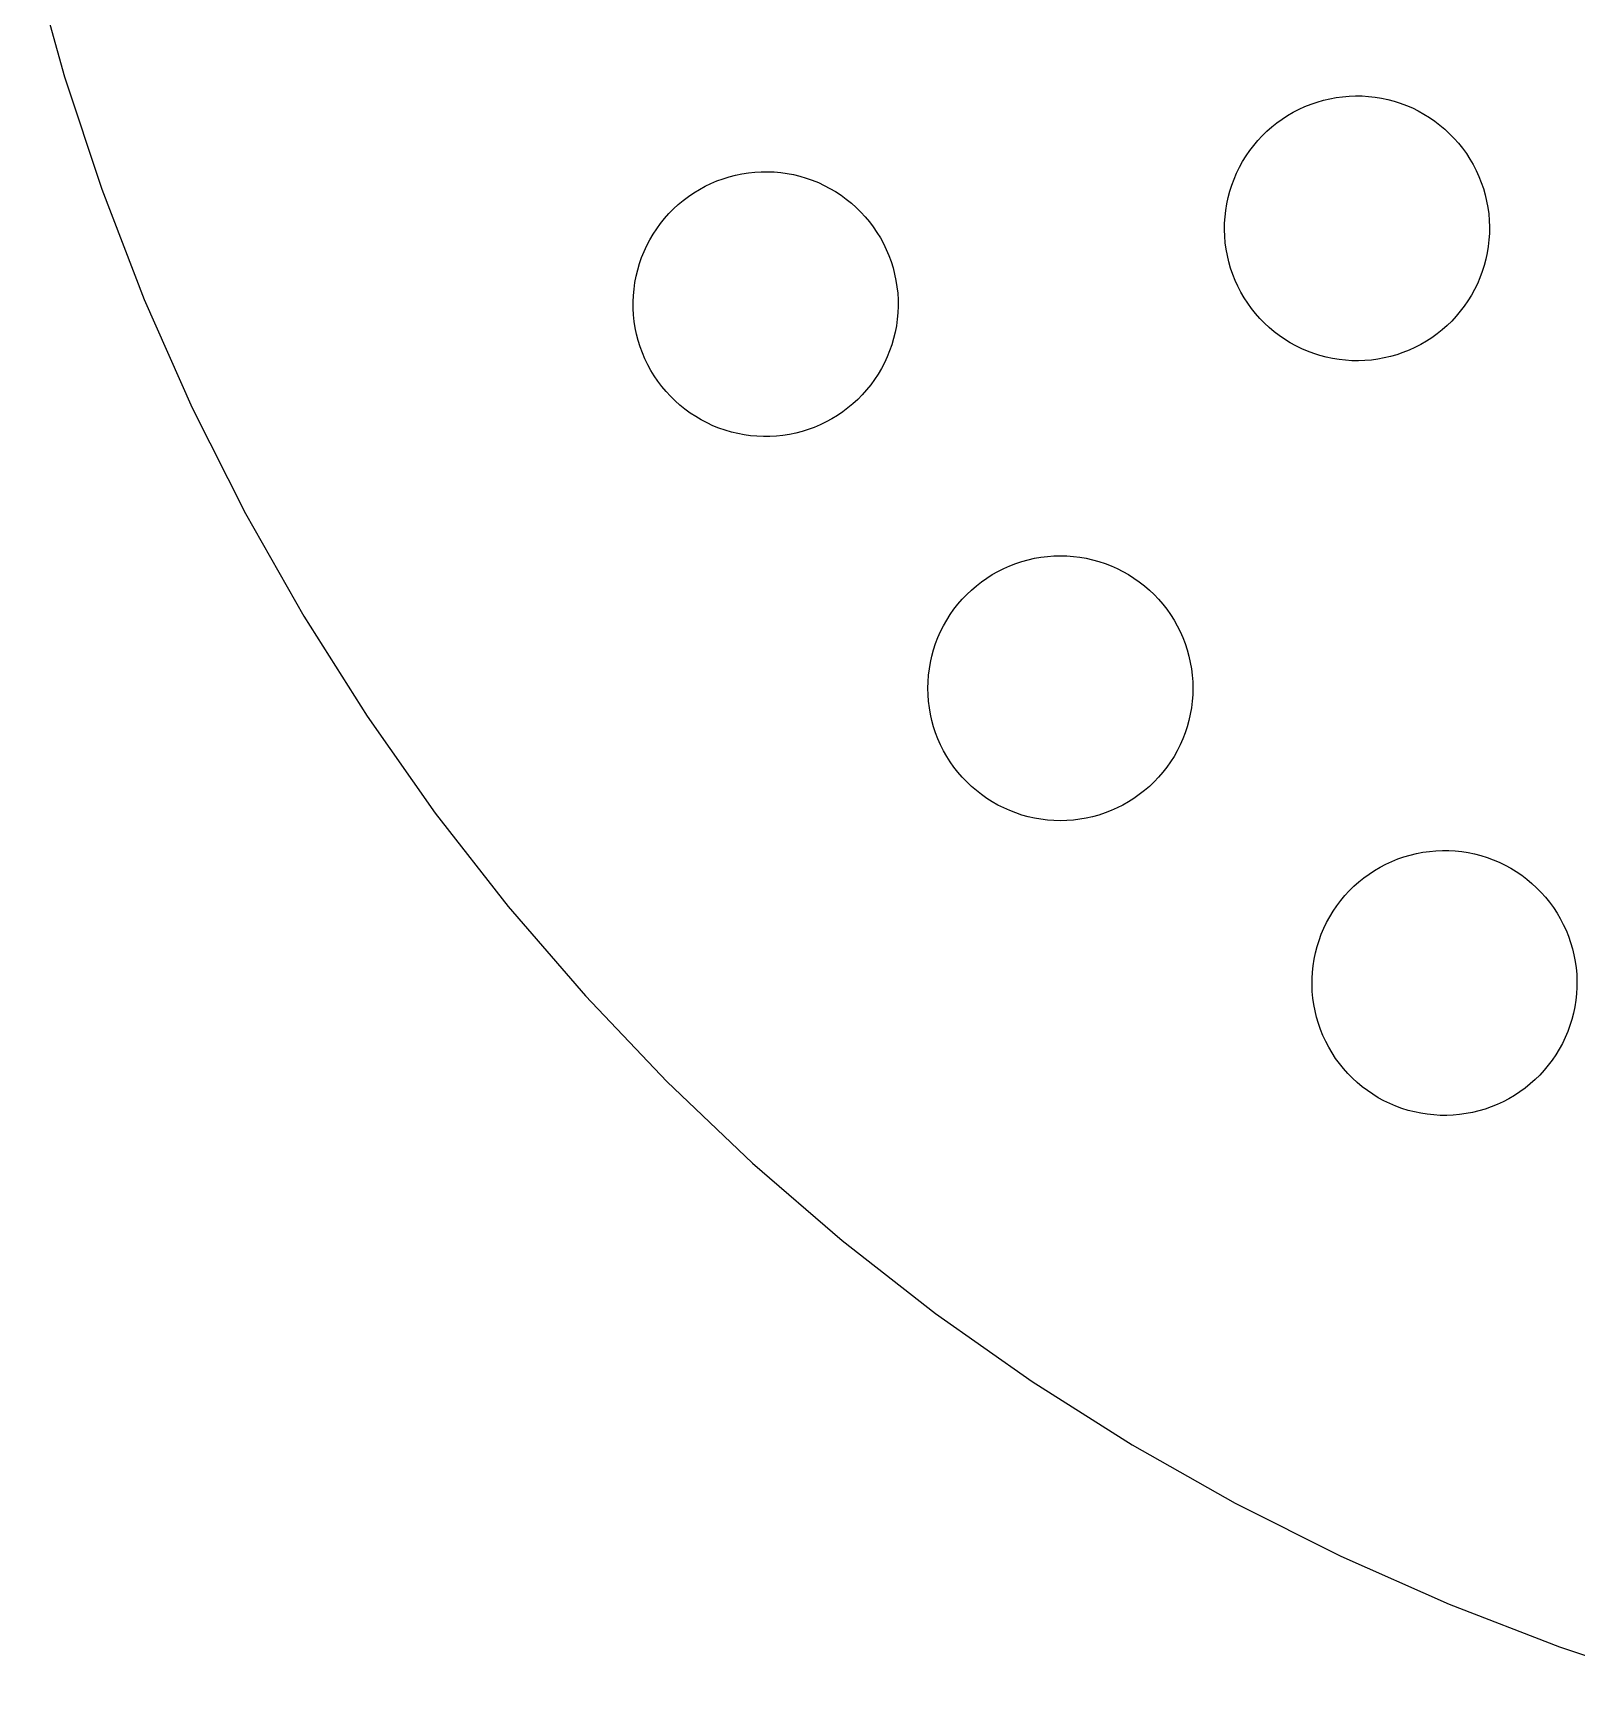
# Model space of a CAD drawing. Header units: metres. Extents: x -91 to 91, y -91 to 91.
# Drawn here: x -88.3 to -30, y -87.1 to -24.8 of the extents above; entities that cross this region are included whole.
import ezdxf

# ---------------------------------------------------------------- set-up
doc = ezdxf.new("R2010")
doc.units = ezdxf.units.M

msp = doc.modelspace()

# ---------------------------------------------------------------- linework, layer by layer
for p, q in [((-88.2728, -22.1112), (-87.0816, -26.4159)), ((-87.0816, -26.4159), (-85.6805, -30.657)), ((-40.0379, -27.4503), (-39.8057, -27.3708)), ((-39.8057, -27.3708), (-39.5699, -27.3028)), ((-39.5699, -27.3028), (-39.3311, -27.2464)), ((-39.3311, -27.2464), (-39.0898, -27.2018)), ((-39.0898, -27.2018), (-38.8465, -27.1691)), ((-38.8465, -27.1691), (-38.602, -27.1484)), ((-38.602, -27.1484), (-38.3568, -27.1397)), ((-38.3568, -27.1397), (-38.1114, -27.143)), ((-38.1114, -27.143), (-37.8664, -27.1584)), ((-37.8664, -27.1584), (-37.6226, -27.1858)), ((-37.6226, -27.1858), (-37.3803, -27.2251)), ((-37.3803, -27.2251), (-37.1403, -27.2763)), ((-37.1403, -27.2763), (-36.9031, -27.3391)), ((-36.9031, -27.3391), (-36.6692, -27.4136)), ((-36.6692, -27.4136), (-36.4393, -27.4994)), ((-41.3243, -28.1561), (-41.1252, -28.0126)), ((-41.1252, -28.0126), (-40.9194, -27.879)), ((-40.9194, -27.879), (-40.7072, -27.7557)), ((-40.7072, -27.7557), (-40.4892, -27.643)), ((-40.4892, -27.643), (-40.2659, -27.5411)), ((-40.2659, -27.5411), (-40.0379, -27.4503)), ((-36.4393, -27.4994), (-36.2139, -27.5964)), ((-36.2139, -27.5964), (-35.9935, -27.7043)), ((-35.9935, -27.7043), (-35.7786, -27.823)), ((-35.7786, -27.823), (-35.5699, -27.952)), ((-35.5699, -27.952), (-35.3677, -28.0911)), ((-42.0434, -28.8222), (-41.8761, -28.6426)), ((-41.8761, -28.6426), (-41.7002, -28.4715)), ((-41.7002, -28.4715), (-41.5162, -28.3091)), ((-41.5162, -28.3091), (-41.3243, -28.1561)), ((-35.3677, -28.0911), (-35.1726, -28.2399)), ((-35.1726, -28.2399), (-34.985, -28.3982)), ((-34.985, -28.3982), (-34.8055, -28.5655)), ((-34.8055, -28.5655), (-34.6343, -28.7414)), ((-42.4896, -29.407), (-42.3505, -29.2049)), ((-42.3505, -29.2049), (-42.2016, -29.0098)), ((-42.2016, -29.0098), (-42.0434, -28.8222)), ((-34.6343, -28.7414), (-34.472, -28.9254)), ((-34.472, -28.9254), (-34.3189, -29.1172)), ((-34.3189, -29.1172), (-34.1754, -29.3163)), ((-42.8452, -30.051), (-42.7373, -29.8306)), ((-42.7373, -29.8306), (-42.6186, -29.6158)), ((-42.6186, -29.6158), (-42.4896, -29.407)), ((-34.1754, -29.3163), (-34.0419, -29.5222)), ((-34.0419, -29.5222), (-33.9186, -29.7344)), ((-33.9186, -29.7344), (-33.8059, -29.9524)), ((-62.9063, -30.5524), (-62.6853, -30.4457)), ((-62.6853, -30.4457), (-62.4594, -30.3499)), ((-62.4594, -30.3499), (-62.229, -30.2653)), ((-62.229, -30.2653), (-61.9947, -30.1922)), ((-61.9947, -30.1922), (-61.7572, -30.1306)), ((-61.7572, -30.1306), (-61.5169, -30.0808)), ((-61.5169, -30.0808), (-61.2744, -30.0428)), ((-61.2744, -30.0428), (-61.0304, -30.0167)), ((-61.0304, -30.0167), (-60.7854, -30.0027)), ((-60.7854, -30.0027), (-60.54, -30.0007)), ((-60.54, -30.0007), (-60.2948, -30.0107)), ((-60.2948, -30.0107), (-60.0503, -30.0328)), ((-60.0503, -30.0328), (-59.8073, -30.0668)), ((-59.8073, -30.0668), (-59.5662, -30.1127)), ((-59.5662, -30.1127), (-59.3277, -30.1704)), ((-59.3277, -30.1704), (-59.0923, -30.2397)), ((-59.0923, -30.2397), (-58.8605, -30.3205)), ((-58.8605, -30.3205), (-58.633, -30.4125)), ((-58.633, -30.4125), (-58.4103, -30.5156)), ((-58.4103, -30.5156), (-58.1929, -30.6295)), ((-43.1025, -30.7402), (-43.028, -30.5064)), ((-43.028, -30.5064), (-42.9422, -30.2765)), ((-42.9422, -30.2765), (-42.8452, -30.051)), ((-33.8059, -29.9524), (-33.704, -30.1757)), ((-33.704, -30.1757), (-33.6131, -30.4037)), ((-33.6131, -30.4037), (-33.5336, -30.6358)), ((-85.6805, -30.657), (-84.073, -34.8242)), ((-63.9185, -31.2408), (-63.7301, -31.0836)), ((-63.7301, -31.0836), (-63.5342, -30.9358)), ((-63.5342, -30.9358), (-63.3312, -30.7977)), ((-63.3312, -30.7977), (-63.1218, -30.6699)), ((-63.1218, -30.6699), (-62.9063, -30.5524)), ((-58.1929, -30.6295), (-57.9814, -30.754)), ((-57.9814, -30.754), (-57.7763, -30.8887)), ((-57.7763, -30.8887), (-57.578, -31.0332)), ((-57.578, -31.0332), (-57.387, -31.1874)), ((-43.2165, -31.2175), (-43.1653, -30.9774)), ((-43.1653, -30.9774), (-43.1025, -30.7402)), ((-33.5336, -30.6358), (-33.4656, -30.8716)), ((-33.4656, -30.8716), (-33.4092, -31.1105)), ((-33.4092, -31.1105), (-33.3646, -31.3518)), ((-64.5885, -31.9562), (-64.4344, -31.7652)), ((-64.4344, -31.7652), (-64.2711, -31.582)), ((-64.2711, -31.582), (-64.099, -31.4071)), ((-64.099, -31.4071), (-63.9185, -31.2408)), ((-57.387, -31.1874), (-57.2038, -31.3507)), ((-57.2038, -31.3507), (-57.0289, -31.5228)), ((-57.0289, -31.5228), (-56.8626, -31.7033)), ((-56.8626, -31.7033), (-56.7053, -31.8917)), ((-43.2986, -31.9485), (-43.2832, -31.7036)), ((-43.2832, -31.7036), (-43.2558, -31.4597)), ((-43.2558, -31.4597), (-43.2165, -31.2175)), ((-33.3646, -31.3518), (-33.3319, -31.595)), ((-33.3319, -31.595), (-33.3112, -31.8396)), ((-64.9922, -32.5712), (-64.8678, -32.3596)), ((-64.8678, -32.3596), (-64.7331, -32.1545)), ((-64.7331, -32.1545), (-64.5885, -31.9562)), ((-56.7053, -31.8917), (-56.5575, -32.0876)), ((-56.5575, -32.0876), (-56.4195, -32.2905)), ((-56.4195, -32.2905), (-56.2916, -32.5)), ((-43.3019, -32.1939), (-43.2986, -31.9485)), ((-43.2932, -32.4392), (-43.3019, -32.1939)), ((-33.3059, -32.3302), (-33.3212, -32.5751)), ((-33.3112, -31.8396), (-33.3025, -32.0848)), ((-33.3025, -32.0848), (-33.3059, -32.3302)), ((-65.3013, -33.2387), (-65.2092, -33.0112)), ((-65.2092, -33.0112), (-65.1061, -32.7885)), ((-65.1061, -32.7885), (-64.9922, -32.5712)), ((-56.2916, -32.5), (-56.1742, -32.7155)), ((-56.1742, -32.7155), (-56.0675, -32.9365)), ((-56.0675, -32.9365), (-55.9717, -33.1624)), ((-43.2725, -32.6837), (-43.2932, -32.4392)), ((-43.2398, -32.9269), (-43.2725, -32.6837)), ((-43.1952, -33.1683), (-43.2398, -32.9269)), ((-33.3486, -32.819), (-33.3879, -33.0613)), ((-33.3212, -32.5751), (-33.3486, -32.819)), ((-65.4514, -33.7059), (-65.3821, -33.4705)), ((-65.3821, -33.4705), (-65.3013, -33.2387)), ((-55.9717, -33.1624), (-55.8871, -33.3928)), ((-55.8871, -33.3928), (-55.814, -33.627)), ((-55.814, -33.627), (-55.7524, -33.8646)), ((-43.1388, -33.4071), (-43.1952, -33.1683)), ((-43.0708, -33.6429), (-43.1388, -33.4071)), ((-42.9913, -33.8751), (-43.0708, -33.6429)), ((-33.502, -33.5385), (-33.5764, -33.7724)), ((-33.4391, -33.3013), (-33.502, -33.5385)), ((-33.3879, -33.0613), (-33.4391, -33.3013)), ((-65.589, -34.4286), (-65.555, -34.1855)), ((-65.555, -34.1855), (-65.5091, -33.9444)), ((-65.5091, -33.9444), (-65.4514, -33.7059)), ((-55.7524, -33.8646), (-55.7025, -34.1049)), ((-55.7025, -34.1049), (-55.6646, -34.3474)), ((-42.9005, -34.1031), (-42.9913, -33.8751)), ((-42.7986, -34.3263), (-42.9005, -34.1031)), ((-33.7592, -34.2277), (-33.8672, -34.4481)), ((-33.6622, -34.0023), (-33.7592, -34.2277)), ((-33.5764, -33.7724), (-33.6622, -34.0023)), ((-84.073, -34.8242), (-82.263, -38.9075)), ((-65.6211, -34.9182), (-65.6111, -34.673)), ((-65.6111, -34.673), (-65.589, -34.4286)), ((-55.6646, -34.3474), (-55.6385, -34.5914)), ((-55.6385, -34.5914), (-55.6245, -34.8364)), ((-55.6245, -34.8364), (-55.6224, -35.0818)), ((-42.6859, -34.5443), (-42.7986, -34.3263)), ((-42.5626, -34.7565), (-42.6859, -34.5443)), ((-42.429, -34.9624), (-42.5626, -34.7565)), ((-34.1148, -34.8717), (-34.2539, -35.0739)), ((-33.9858, -34.6629), (-34.1148, -34.8717)), ((-33.8672, -34.4481), (-33.9858, -34.6629)), ((-65.6191, -35.1636), (-65.6211, -34.9182)), ((-65.605, -35.4086), (-65.6191, -35.1636)), ((-65.579, -35.6526), (-65.605, -35.4086)), ((-55.6325, -35.327), (-55.6545, -35.5714)), ((-55.6224, -35.0818), (-55.6325, -35.327)), ((-42.2855, -35.1615), (-42.429, -34.9624)), ((-42.1324, -35.3533), (-42.2855, -35.1615)), ((-41.9701, -35.5374), (-42.1324, -35.3533)), ((-34.5611, -35.4566), (-34.7283, -35.6361)), ((-34.4028, -35.269), (-34.5611, -35.4566)), ((-34.2539, -35.0739), (-34.4028, -35.269)), ((-65.541, -35.8951), (-65.579, -35.6526)), ((-65.4911, -36.1354), (-65.541, -35.8951)), ((-65.4296, -36.3729), (-65.4911, -36.1354)), ((-55.7345, -36.0556), (-55.7921, -36.2941)), ((-55.6886, -35.8145), (-55.7345, -36.0556)), ((-55.6545, -35.5714), (-55.6886, -35.8145)), ((-41.799, -35.7133), (-41.9701, -35.5374)), ((-41.6194, -35.8805), (-41.799, -35.7133)), ((-41.4318, -36.0388), (-41.6194, -35.8805)), ((-41.2367, -36.1877), (-41.4318, -36.0388)), ((-35.2801, -36.1227), (-35.4792, -36.2662)), ((-35.0883, -35.9696), (-35.2801, -36.1227)), ((-34.9042, -35.8073), (-35.0883, -35.9696)), ((-34.7283, -35.6361), (-34.9042, -35.8073)), ((-65.3564, -36.6072), (-65.4296, -36.3729)), ((-65.2719, -36.8376), (-65.3564, -36.6072)), ((-55.9422, -36.7612), (-56.0343, -36.9887)), ((-55.8615, -36.5295), (-55.9422, -36.7612)), ((-55.7921, -36.2941), (-55.8615, -36.5295)), ((-41.0345, -36.3268), (-41.2367, -36.1877)), ((-40.8258, -36.4558), (-41.0345, -36.3268)), ((-40.611, -36.5744), (-40.8258, -36.4558)), ((-40.3906, -36.6824), (-40.611, -36.5744)), ((-40.1651, -36.7794), (-40.3906, -36.6824)), ((-36.3385, -36.7376), (-36.5665, -36.8284)), ((-36.1153, -36.6357), (-36.3385, -36.7376)), ((-35.8973, -36.523), (-36.1153, -36.6357)), ((-35.6851, -36.3997), (-35.8973, -36.523)), ((-35.4792, -36.2662), (-35.6851, -36.3997)), ((-65.1761, -37.0635), (-65.2719, -36.8376)), ((-65.0694, -37.2845), (-65.1761, -37.0635)), ((-64.9519, -37.5), (-65.0694, -37.2845)), ((-56.1374, -37.2114), (-56.2513, -37.4288)), ((-56.0343, -36.9887), (-56.1374, -37.2114)), ((-39.9352, -36.8652), (-40.1651, -36.7794)), ((-39.7014, -36.9396), (-39.9352, -36.8652)), ((-39.4641, -37.0025), (-39.7014, -36.9396)), ((-39.2241, -37.0536), (-39.4641, -37.0025)), ((-38.9819, -37.093), (-39.2241, -37.0536)), ((-38.738, -37.1203), (-38.9819, -37.093)), ((-38.4931, -37.1357), (-38.738, -37.1203)), ((-38.2477, -37.1391), (-38.4931, -37.1357)), ((-38.0024, -37.1304), (-38.2477, -37.1391)), ((-37.7579, -37.1096), (-38.0024, -37.1304)), ((-37.5146, -37.077), (-37.7579, -37.1096)), ((-37.2733, -37.0324), (-37.5146, -37.077)), ((-37.0345, -36.976), (-37.2733, -37.0324)), ((-36.7987, -36.908), (-37.0345, -36.976)), ((-36.5665, -36.8284), (-36.7987, -36.908)), ((-64.824, -37.7095), (-64.9519, -37.5)), ((-64.686, -37.9124), (-64.824, -37.7095)), ((-64.5382, -38.1083), (-64.686, -37.9124)), ((-56.5104, -37.8455), (-56.655, -38.0438)), ((-56.3758, -37.6403), (-56.5104, -37.8455)), ((-56.2513, -37.4288), (-56.3758, -37.6403)), ((-64.381, -38.2967), (-64.5382, -38.1083)), ((-64.2147, -38.4772), (-64.381, -38.2967)), ((-64.0397, -38.6493), (-64.2147, -38.4772)), ((-57.1446, -38.5929), (-57.325, -38.7592)), ((-56.9725, -38.418), (-57.1446, -38.5929)), ((-56.8091, -38.2348), (-56.9725, -38.418)), ((-56.655, -38.0438), (-56.8091, -38.2348)), ((-82.263, -38.9075), (-80.2548, -42.8971)), ((-63.8566, -38.8126), (-64.0397, -38.6493)), ((-63.6656, -38.9668), (-63.8566, -38.8126)), ((-63.4673, -39.1113), (-63.6656, -38.9668)), ((-63.2621, -39.246), (-63.4673, -39.1113)), ((-63.0506, -39.3704), (-63.2621, -39.246)), ((-57.9123, -39.2022), (-58.1218, -39.3301)), ((-57.7094, -39.0642), (-57.9123, -39.2022)), ((-57.5135, -38.9164), (-57.7094, -39.0642)), ((-57.325, -38.7592), (-57.5135, -38.9164)), ((-62.8332, -39.4844), (-63.0506, -39.3704)), ((-62.6105, -39.5875), (-62.8332, -39.4844)), ((-62.383, -39.6795), (-62.6105, -39.5875)), ((-62.1513, -39.7603), (-62.383, -39.6795)), ((-61.9159, -39.8296), (-62.1513, -39.7603)), ((-61.6773, -39.8873), (-61.9159, -39.8296)), ((-59.4864, -39.8694), (-59.7267, -39.9192)), ((-59.2488, -39.8078), (-59.4864, -39.8694)), ((-59.0146, -39.7346), (-59.2488, -39.8078)), ((-58.7842, -39.6501), (-59.0146, -39.7346)), ((-58.5582, -39.5543), (-58.7842, -39.6501)), ((-58.3372, -39.4476), (-58.5582, -39.5543)), ((-58.1218, -39.3301), (-58.3372, -39.4476)), ((-61.4362, -39.9332), (-61.6773, -39.8873)), ((-61.1932, -39.9672), (-61.4362, -39.9332)), ((-60.9488, -39.9893), (-61.1932, -39.9672)), ((-60.7036, -39.9993), (-60.9488, -39.9893)), ((-60.4582, -39.9973), (-60.7036, -39.9993)), ((-60.2132, -39.9833), (-60.4582, -39.9973)), ((-59.9691, -39.9572), (-60.2132, -39.9833)), ((-59.7267, -39.9192), (-59.9691, -39.9572)), ((-80.2548, -42.8971), (-78.0533, -46.7833)), ((-51.4109, -44.8781), (-51.1819, -44.7897)), ((-51.1819, -44.7897), (-50.9489, -44.7128)), ((-50.9489, -44.7128), (-50.7124, -44.6473)), ((-50.7124, -44.6473), (-50.4729, -44.5935)), ((-50.4729, -44.5935), (-50.2311, -44.5516)), ((-50.2311, -44.5516), (-49.9875, -44.5215)), ((-49.9875, -44.5215), (-49.7428, -44.5035)), ((-49.7428, -44.5035), (-49.4975, -44.4975)), ((-49.4975, -44.4975), (-49.2521, -44.5035)), ((-49.2521, -44.5035), (-49.0074, -44.5215)), ((-49.0074, -44.5215), (-48.7638, -44.5516)), ((-48.7638, -44.5516), (-48.522, -44.5935)), ((-48.522, -44.5935), (-48.2826, -44.6473)), ((-48.2826, -44.6473), (-48.0461, -44.7128)), ((-48.0461, -44.7128), (-47.813, -44.7897)), ((-47.813, -44.7897), (-47.584, -44.8781)), ((-52.6694, -45.6324), (-52.476, -45.4814)), ((-52.476, -45.4814), (-52.2753, -45.3401)), ((-52.2753, -45.3401), (-52.068, -45.2088)), ((-52.068, -45.2088), (-51.8544, -45.0879)), ((-51.8544, -45.0879), (-51.6352, -44.9775)), ((-51.6352, -44.9775), (-51.4109, -44.8781)), ((-47.584, -44.8781), (-47.3597, -44.9775)), ((-47.3597, -44.9775), (-47.1405, -45.0879)), ((-47.1405, -45.0879), (-46.927, -45.2088)), ((-46.927, -45.2088), (-46.7196, -45.3401)), ((-46.7196, -45.3401), (-46.519, -45.4814)), ((-46.519, -45.4814), (-46.3255, -45.6324)), ((-53.2022, -46.1397), (-53.033, -45.9619)), ((-53.033, -45.9619), (-52.8553, -45.7927)), ((-52.8553, -45.7927), (-52.6694, -45.6324)), ((-46.3255, -45.6324), (-46.1397, -45.7927)), ((-46.1397, -45.7927), (-45.9619, -45.9619)), ((-45.9619, -45.9619), (-45.7927, -46.1397)), ((-53.7861, -46.927), (-53.6548, -46.7196)), ((-53.6548, -46.7196), (-53.5135, -46.519)), ((-53.5135, -46.519), (-53.3625, -46.3255)), ((-53.3625, -46.3255), (-53.2022, -46.1397)), ((-45.7927, -46.1397), (-45.6324, -46.3255)), ((-45.6324, -46.3255), (-45.4814, -46.519)), ((-45.4814, -46.519), (-45.3401, -46.7196)), ((-45.3401, -46.7196), (-45.2088, -46.927)), ((-78.0533, -46.7833), (-75.6637, -50.5569)), ((-54.0174, -47.3597), (-53.9071, -47.1405)), ((-53.9071, -47.1405), (-53.7861, -46.927)), ((-45.2088, -46.927), (-45.0879, -47.1405)), ((-45.0879, -47.1405), (-44.9775, -47.3597)), ((-54.2822, -48.0461), (-54.2052, -47.813)), ((-54.2052, -47.813), (-54.1169, -47.584)), ((-54.1169, -47.584), (-54.0174, -47.3597)), ((-44.9775, -47.3597), (-44.8781, -47.584)), ((-44.8781, -47.584), (-44.7897, -47.813)), ((-44.7897, -47.813), (-44.7128, -48.0461)), ((-54.4433, -48.7638), (-54.4014, -48.522)), ((-54.4014, -48.522), (-54.3476, -48.2826)), ((-54.3476, -48.2826), (-54.2822, -48.0461)), ((-44.7128, -48.0461), (-44.6473, -48.2826)), ((-44.6473, -48.2826), (-44.5935, -48.522)), ((-44.5935, -48.522), (-44.5516, -48.7638)), ((-54.4914, -49.2521), (-54.4734, -49.0074)), ((-54.4734, -49.0074), (-54.4433, -48.7638)), ((-44.5516, -48.7638), (-44.5215, -49.0074)), ((-44.5215, -49.0074), (-44.5035, -49.2521)), ((-54.4975, -49.4975), (-54.4914, -49.2521)), ((-54.4914, -49.7428), (-54.4975, -49.4975)), ((-54.4734, -49.9875), (-54.4914, -49.7428)), ((-44.5035, -49.7428), (-44.5215, -49.9875)), ((-44.5035, -49.2521), (-44.4975, -49.4975)), ((-44.4975, -49.4975), (-44.5035, -49.7428)), ((-54.4433, -50.2311), (-54.4734, -49.9875)), ((-54.4014, -50.4729), (-54.4433, -50.2311)), ((-54.3476, -50.7124), (-54.4014, -50.4729)), ((-44.5935, -50.4729), (-44.6473, -50.7124)), ((-44.5516, -50.2311), (-44.5935, -50.4729)), ((-44.5215, -49.9875), (-44.5516, -50.2311)), ((-75.6637, -50.5569), (-73.0919, -54.2086)), ((-54.2822, -50.9489), (-54.3476, -50.7124)), ((-54.2052, -51.1819), (-54.2822, -50.9489)), ((-44.7128, -50.9489), (-44.7897, -51.1819)), ((-44.6473, -50.7124), (-44.7128, -50.9489)), ((-54.1169, -51.4109), (-54.2052, -51.1819)), ((-54.0174, -51.6352), (-54.1169, -51.4109)), ((-53.9071, -51.8544), (-54.0174, -51.6352)), ((-44.9775, -51.6352), (-45.0879, -51.8544)), ((-44.8781, -51.4109), (-44.9775, -51.6352)), ((-44.7897, -51.1819), (-44.8781, -51.4109)), ((-53.7861, -52.068), (-53.9071, -51.8544)), ((-53.6548, -52.2753), (-53.7861, -52.068)), ((-53.5135, -52.476), (-53.6548, -52.2753)), ((-45.3401, -52.2753), (-45.4814, -52.476)), ((-45.2088, -52.068), (-45.3401, -52.2753)), ((-45.0879, -51.8544), (-45.2088, -52.068)), ((-53.3625, -52.6694), (-53.5135, -52.476)), ((-53.2022, -52.8553), (-53.3625, -52.6694)), ((-53.033, -53.033), (-53.2022, -52.8553)), ((-45.7927, -52.8553), (-45.9619, -53.033)), ((-45.6324, -52.6694), (-45.7927, -52.8553)), ((-45.4814, -52.476), (-45.6324, -52.6694)), ((-52.8553, -53.2022), (-53.033, -53.033)), ((-52.6694, -53.3625), (-52.8553, -53.2022)), ((-52.476, -53.5135), (-52.6694, -53.3625)), ((-52.2753, -53.6548), (-52.476, -53.5135)), ((-46.519, -53.5135), (-46.7196, -53.6548)), ((-46.3255, -53.3625), (-46.519, -53.5135)), ((-46.1397, -53.2022), (-46.3255, -53.3625)), ((-45.9619, -53.033), (-46.1397, -53.2022)), ((-73.0919, -54.2086), (-70.3439, -57.7298)), ((-52.068, -53.7861), (-52.2753, -53.6548)), ((-51.8544, -53.9071), (-52.068, -53.7861)), ((-51.6352, -54.0174), (-51.8544, -53.9071)), ((-51.4109, -54.1169), (-51.6352, -54.0174)), ((-51.1819, -54.2052), (-51.4109, -54.1169)), ((-50.9489, -54.2822), (-51.1819, -54.2052)), ((-47.813, -54.2052), (-48.0461, -54.2822)), ((-47.584, -54.1169), (-47.813, -54.2052)), ((-47.3597, -54.0174), (-47.584, -54.1169)), ((-47.1405, -53.9071), (-47.3597, -54.0174)), ((-46.927, -53.7861), (-47.1405, -53.9071)), ((-46.7196, -53.6548), (-46.927, -53.7861)), ((-50.7124, -54.3476), (-50.9489, -54.2822)), ((-50.4729, -54.4014), (-50.7124, -54.3476)), ((-50.2311, -54.4433), (-50.4729, -54.4014)), ((-49.9875, -54.4734), (-50.2311, -54.4433)), ((-49.7428, -54.4914), (-49.9875, -54.4734)), ((-49.4975, -54.4975), (-49.7428, -54.4914)), ((-49.2521, -54.4914), (-49.4975, -54.4975)), ((-49.0074, -54.4734), (-49.2521, -54.4914)), ((-48.7638, -54.4433), (-49.0074, -54.4734)), ((-48.522, -54.4014), (-48.7638, -54.4433)), ((-48.2826, -54.3476), (-48.522, -54.4014)), ((-48.0461, -54.2822), (-48.2826, -54.3476)), ((-37.2114, -56.1374), (-36.9887, -56.0343)), ((-36.9887, -56.0343), (-36.7612, -55.9422)), ((-36.7612, -55.9422), (-36.5295, -55.8615)), ((-36.5295, -55.8615), (-36.2941, -55.7921)), ((-36.2941, -55.7921), (-36.0556, -55.7345)), ((-36.0556, -55.7345), (-35.8145, -55.6886)), ((-35.8145, -55.6886), (-35.5714, -55.6545)), ((-35.5714, -55.6545), (-35.327, -55.6325)), ((-35.327, -55.6325), (-35.0818, -55.6224)), ((-35.0818, -55.6224), (-34.8364, -55.6245)), ((-34.8364, -55.6245), (-34.5914, -55.6385)), ((-34.5914, -55.6385), (-34.3474, -55.6646)), ((-34.3474, -55.6646), (-34.1049, -55.7025)), ((-34.1049, -55.7025), (-33.8646, -55.7524)), ((-33.8646, -55.7524), (-33.627, -55.814)), ((-33.627, -55.814), (-33.3928, -55.8871)), ((-33.3928, -55.8871), (-33.1624, -55.9717)), ((-33.1624, -55.9717), (-32.9365, -56.0675)), ((-32.9365, -56.0675), (-32.7155, -56.1742)), ((-38.2348, -56.8091), (-38.0438, -56.655)), ((-38.0438, -56.655), (-37.8455, -56.5104)), ((-37.8455, -56.5104), (-37.6403, -56.3758)), ((-37.6403, -56.3758), (-37.4288, -56.2513)), ((-37.4288, -56.2513), (-37.2114, -56.1374)), ((-32.7155, -56.1742), (-32.5, -56.2916)), ((-32.5, -56.2916), (-32.2905, -56.4195)), ((-32.2905, -56.4195), (-32.0876, -56.5575)), ((-32.0876, -56.5575), (-31.8917, -56.7053)), ((-31.8917, -56.7053), (-31.7033, -56.8626)), ((-38.9164, -57.5135), (-38.7592, -57.325)), ((-38.7592, -57.325), (-38.5929, -57.1446)), ((-38.5929, -57.1446), (-38.418, -56.9725)), ((-38.418, -56.9725), (-38.2348, -56.8091)), ((-31.7033, -56.8626), (-31.5228, -57.0289)), ((-31.5228, -57.0289), (-31.3507, -57.2038)), ((-31.3507, -57.2038), (-31.1874, -57.387)), ((-70.3439, -57.7298), (-67.4265, -61.1119)), ((-39.3301, -58.1218), (-39.2022, -57.9123)), ((-39.2022, -57.9123), (-39.0642, -57.7094)), ((-39.0642, -57.7094), (-38.9164, -57.5135)), ((-31.1874, -57.387), (-31.0332, -57.578)), ((-31.0332, -57.578), (-30.8887, -57.7763)), ((-30.8887, -57.7763), (-30.754, -57.9814)), ((-39.6501, -58.7842), (-39.5543, -58.5582)), ((-39.5543, -58.5582), (-39.4476, -58.3372)), ((-39.4476, -58.3372), (-39.3301, -58.1218)), ((-30.754, -57.9814), (-30.6295, -58.1929)), ((-30.6295, -58.1929), (-30.5156, -58.4103)), ((-30.5156, -58.4103), (-30.4125, -58.633)), ((-39.8078, -59.2488), (-39.7346, -59.0146)), ((-39.7346, -59.0146), (-39.6501, -58.7842)), ((-30.4125, -58.633), (-30.3205, -58.8605)), ((-30.3205, -58.8605), (-30.2397, -59.0923)), ((-30.2397, -59.0923), (-30.1704, -59.3277)), ((-39.9572, -59.9691), (-39.9192, -59.7267)), ((-39.9192, -59.7267), (-39.8694, -59.4864)), ((-39.8694, -59.4864), (-39.8078, -59.2488)), ((-30.1704, -59.3277), (-30.1127, -59.5662)), ((-30.1127, -59.5662), (-30.0668, -59.8073)), ((-30.0668, -59.8073), (-30.0328, -60.0503)), ((-39.9973, -60.4582), (-39.9833, -60.2132)), ((-39.9833, -60.2132), (-39.9572, -59.9691)), ((-30.0328, -60.0503), (-30.0107, -60.2948)), ((-30.0107, -60.2948), (-30.0007, -60.54)), ((-39.9993, -60.7036), (-39.9973, -60.4582)), ((-39.9893, -60.9488), (-39.9993, -60.7036)), ((-39.9672, -61.1932), (-39.9893, -60.9488)), ((-30.0167, -61.0304), (-30.0428, -61.2744)), ((-30.0027, -60.7854), (-30.0167, -61.0304)), ((-30.0007, -60.54), (-30.0027, -60.7854)), ((-67.4265, -61.1119), (-64.3467, -64.3467)), ((-39.9332, -61.4362), (-39.9672, -61.1932)), ((-39.8873, -61.6773), (-39.9332, -61.4362)), ((-39.8296, -61.9159), (-39.8873, -61.6773)), ((-30.0808, -61.5169), (-30.1306, -61.7572)), ((-30.0428, -61.2744), (-30.0808, -61.5169)), ((-39.7603, -62.1513), (-39.8296, -61.9159)), ((-39.6795, -62.383), (-39.7603, -62.1513)), ((-30.2653, -62.229), (-30.3499, -62.4594)), ((-30.1922, -61.9947), (-30.2653, -62.229)), ((-30.1306, -61.7572), (-30.1922, -61.9947)), ((-39.5875, -62.6105), (-39.6795, -62.383)), ((-39.4844, -62.8332), (-39.5875, -62.6105)), ((-39.3704, -63.0506), (-39.4844, -62.8332)), ((-30.5524, -62.9063), (-30.6699, -63.1218)), ((-30.4457, -62.6853), (-30.5524, -62.9063)), ((-30.3499, -62.4594), (-30.4457, -62.6853)), ((-39.246, -63.2621), (-39.3704, -63.0506)), ((-39.1113, -63.4673), (-39.246, -63.2621)), ((-38.9668, -63.6656), (-39.1113, -63.4673)), ((-30.9358, -63.5342), (-31.0836, -63.7301)), ((-30.7977, -63.3312), (-30.9358, -63.5342)), ((-30.6699, -63.1218), (-30.7977, -63.3312)), ((-38.8126, -63.8566), (-38.9668, -63.6656)), ((-38.6493, -64.0397), (-38.8126, -63.8566)), ((-38.4772, -64.2147), (-38.6493, -64.0397)), ((-31.4071, -64.099), (-31.582, -64.2711)), ((-31.2408, -63.9185), (-31.4071, -64.099)), ((-31.0836, -63.7301), (-31.2408, -63.9185)), ((-64.3467, -64.3467), (-61.1119, -67.4265)), ((-38.2967, -64.381), (-38.4772, -64.2147)), ((-38.1083, -64.5382), (-38.2967, -64.381)), ((-37.9124, -64.686), (-38.1083, -64.5382)), ((-37.7095, -64.824), (-37.9124, -64.686)), ((-32.1545, -64.7331), (-32.3596, -64.8678)), ((-31.9562, -64.5885), (-32.1545, -64.7331)), ((-31.7652, -64.4344), (-31.9562, -64.5885)), ((-31.582, -64.2711), (-31.7652, -64.4344)), ((-37.5, -64.9519), (-37.7095, -64.824)), ((-37.2845, -65.0694), (-37.5, -64.9519)), ((-37.0635, -65.1761), (-37.2845, -65.0694)), ((-36.8376, -65.2719), (-37.0635, -65.1761)), ((-36.6072, -65.3564), (-36.8376, -65.2719)), ((-36.3729, -65.4296), (-36.6072, -65.3564)), ((-36.1354, -65.4911), (-36.3729, -65.4296)), ((-33.4705, -65.3821), (-33.7059, -65.4514)), ((-33.2387, -65.3013), (-33.4705, -65.3821)), ((-33.0112, -65.2092), (-33.2387, -65.3013)), ((-32.7885, -65.1061), (-33.0112, -65.2092)), ((-32.5712, -64.9922), (-32.7885, -65.1061)), ((-32.3596, -64.8678), (-32.5712, -64.9922)), ((-35.8951, -65.541), (-36.1354, -65.4911)), ((-35.6526, -65.579), (-35.8951, -65.541)), ((-35.4086, -65.605), (-35.6526, -65.579)), ((-35.1636, -65.6191), (-35.4086, -65.605)), ((-34.9182, -65.6211), (-35.1636, -65.6191)), ((-34.673, -65.6111), (-34.9182, -65.6211)), ((-34.4286, -65.589), (-34.673, -65.6111)), ((-34.1855, -65.555), (-34.4286, -65.589)), ((-33.9444, -65.5091), (-34.1855, -65.555)), ((-33.7059, -65.4514), (-33.9444, -65.5091)), ((-61.1119, -67.4265), (-57.7298, -70.3439)), ((-57.7298, -70.3439), (-54.2086, -73.0919)), ((-54.2086, -73.0919), (-50.5569, -75.6637)), ((-50.5569, -75.6637), (-46.7833, -78.0533)), ((-46.7833, -78.0533), (-42.8971, -80.2548)), ((-42.8971, -80.2548), (-38.9075, -82.263)), ((-38.9075, -82.263), (-34.8242, -84.073)), ((-34.8242, -84.073), (-30.657, -85.6805)), ((-30.657, -85.6805), (-26.4159, -87.0816))]:
    msp.add_line(p, q)

doc.saveas('drawing.dxf')
